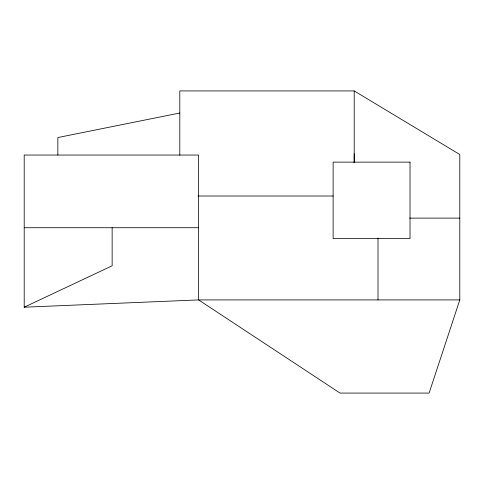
<?xml version="1.0" encoding="UTF-8"?>
<svg xmlns="http://www.w3.org/2000/svg" width="484" height="484" viewBox="0 0 484 484"><rect width="100%" height="100%" fill="white"/><g stroke="black" fill="none" stroke-linecap="round" stroke-linejoin="round"><path stroke-width="0.73" d="M354.203 162.684L354.203 153.712M459.8 299.911L429.108 393.075L340.022 393.075L198.597 299.911L24.2 307.195L24.2 155.049L198.597 155.049L198.597 299.911L459.8 299.911L459.8 154.523L354.203 90.925L179.806 90.925L179.806 155.183M24.2 307.195L112.143 265.795L112.143 227.722M179.806 113.014L57.862 137.541L57.862 155.049M197.92 196.008L333.27 196.008M409.524 218.115L459.8 218.115M24.2 227.722L198.597 227.722M378.004 238.067L378.004 299.911M354.203 90.925L354.203 162.745M410.027 162.134L333.125 162.134L333.125 238.545L410.027 238.545L410.027 162.134"/></g></svg>
